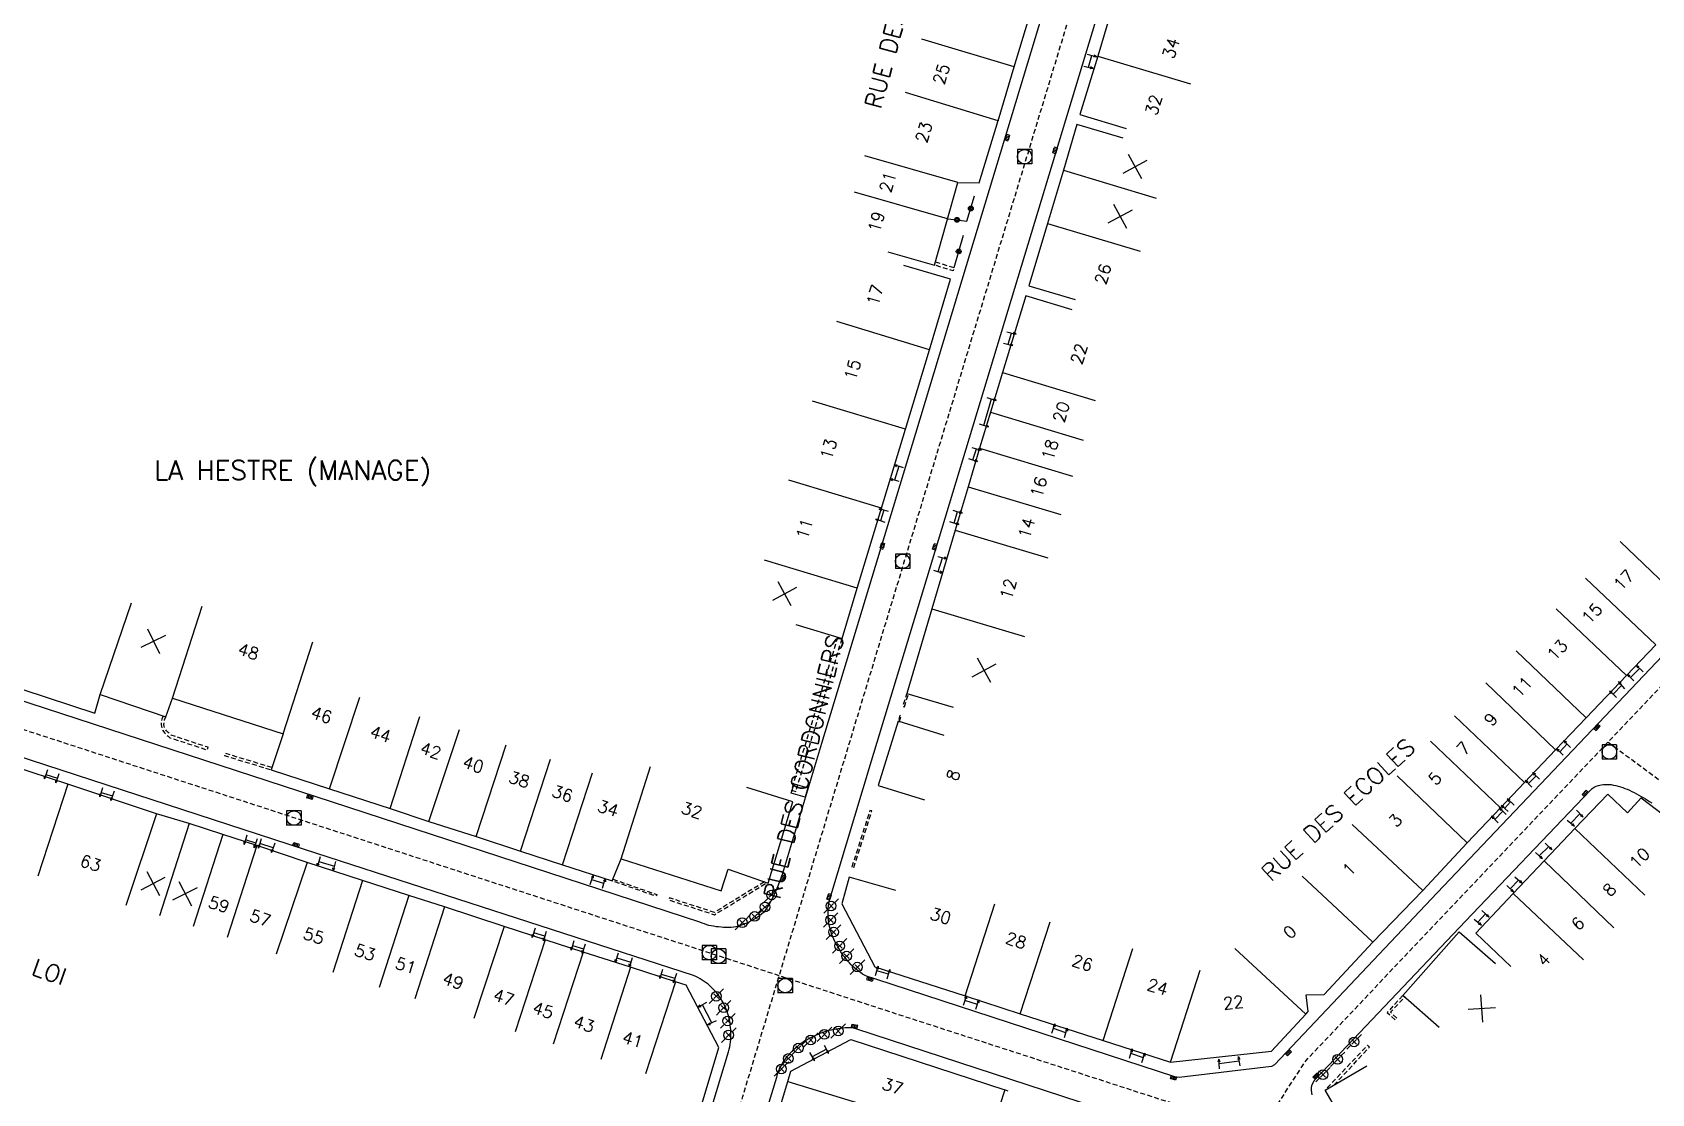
# Model space of a CAD drawing. Header units: millimetres. Extents: x 139999 to 141000, y 129000 to 130000.
# Drawn here: x 140429.5 to 140596.8, y 129449.1 to 129558.7 of the extents above; entities that cross this region are included whole.
import ezdxf
from ezdxf.enums import TextEntityAlignment as Align

# ---------------------------------------------------------------- set-up
doc = ezdxf.new("R2010")
doc.units = ezdxf.units.MM
doc.linetypes.add('DASHED', pattern=[0.75, 0.5, -0.25])
doc.layers.get('0').update_dxf_attribs({"linetype": 'CONTINUOUS'})
for name, color, linetype in [('W0001', 6, 'DASHED'), ('W0008', 7, 'CONTINUOUS'), ('W0100', 7, 'CONTINUOUS'), ('W0105', 7, 'CONTINUOUS'), ('W0112', 1, 'DASHED'), ('W0322', 7, 'CONTINUOUS'), ('W0400', 7, 'CONTINUOUS'), ('W0420', 7, 'CONTINUOUS'), ('W0454', 7, 'CONTINUOUS'), ('W0980', 7, 'CONTINUOUS'), ('W0989', 7, 'CONTINUOUS'), ('W0991', 7, 'CONTINUOUS'), ('W1102', 7, 'CONTINUOUS'), ('w1471', 7, 'CONTINUOUS')]:
    doc.layers.add(name, color=color, linetype=linetype)
doc.styles.get("Standard").update_dxf_attribs({"font": 'romans.shx', "width": 0.85})

# ---------------------------------------------------------------- blocks, each defined once
blk = doc.blocks.new('t105o')
for p, q in [((-0.5, 0), (0.5, 0)), ((0.5, 0), (0.2, 0.1)), ((0.5, 0), (0.2, -0.1))]:
    blk.add_line(p, q)
blk = doc.blocks.new('T400')
at = {"color": 0, "linetype": 'ByBlock', "lineweight": -2}
for p, q in [((-0.15, -0.25), (-0.15, 0.3)), ((-0.15, 0.3), (0.15, 0.3)), ((-0.15, 0.15), (0.15, 0.15)), ((-0.15, 0), (0.15, 0)), ((0.15, 0.3), (0.15, -0.25)), ((-0.15, -0.15), (0.15, -0.15)), ((-0.15, -0.25), (-0.15, -0.3)), ((-0.15, -0.3), (0.15, -0.3)), ((0.15, -0.3), (0.15, -0.25))]:
    blk.add_line(p, q, dxfattribs=at)
blk = doc.blocks.new('T420')
for p, q in [((0.75, 0.75), (-0.75, 0.75)), ((-0.75, 0.75), (-0.75, -0.75)), ((0.75, 0.75), (0.75, -0.75)), ((0.75, -0.75), (-0.75, -0.75))]:
    blk.add_line(p, q)
blk.add_ellipse((0, 0), major_axis=(-0.53, 0.53), ratio=1, start_param=3.926991, end_param=10.210176)
blk = doc.blocks.new('t991o')
at = {"color": 0, "linetype": 'Continuous'}
for p, q in [((-1, 1), (1, -1)), ((-1, -1), (1, 1))]:
    blk.add_line(p, q, dxfattribs=at)
blk = doc.blocks.new('T454')
for p, q in [((-0.25, 0.25), (0.25, -0.25)), ((-0.25, -0.25), (0.25, 0.25)), ((0.75, 0.75), (0.375, 0.375)), ((-0.375, -0.375), (-0.75, -0.75))]:
    blk.add_line(p, q)
blk.add_ellipse((0, 0), major_axis=(0.354, 0.354), ratio=1, start_param=5.497787143782138, end_param=11.78097245096172)
blk = doc.blocks.new('T1471')
at = {"color": 0, "linetype": 'Continuous', "flags": 128}
blk.add_lwpolyline([(-0.75, -0.5), (-0.75, 0.5), (0.75, 0.5), (0.75, -0.5), (-0.75, -0.5)], dxfattribs=at)
blk = doc.blocks.new('t322o')
at = {"color": 0, "linetype": 'Continuous'}
for radius in [0.25, 0.15]:
    blk.add_circle((0, 0), radius, dxfattribs=at)

msp = doc.modelspace()

# ---------------------------------------------------------------- linework, layer by layer
at = {"layer": 'W0001', "flags": 128}
for points in [[(140492.8, 129415.5), (140498.58, 129434.52), (140502.91, 129448.77), (140510.83, 129475.04), (140521.33, 129509.75), (140536.8, 129560.82), (140545.71, 129590.3), (140548.26, 129597.56), (140557.54, 129629.24), (140561.18, 129641.94)], [(140556.54, 129445.43), (140561.12, 129452.52), (140584.51, 129477.17), (140600.58, 129494.08), (140626.71, 129521.62), (140644.18, 129539.91), (140649.26, 129544.39), (140650.06, 129550.67), (140656.41, 129570.62), (140658.6, 129573.63), (140664.58, 129593.11), (140671.14, 129614.11), (140674.17, 129627.64)], [(140622.28, 129404.99), (140586.74, 129425.21), (140565.36, 129437.33), (140556.54, 129445.43), (140546.26, 129448.41), (140519.13, 129457.2), (140497.01, 129464.41), (140427.11, 129487.16), (140399.72, 129496.09), (140317.25, 129522.89), (140309.44, 129524.69), (140239.96, 129547.85), (140229.52, 129551.6), (140224.16, 129554.46), (140215.04, 129557.45), (140209.85, 129558.4), (140197.87, 129558.25)], [(140592.34, 129485.41), (140603.2, 129477.37), (140609.55, 129473.78), (140620.65, 129467.94), (140631.61, 129462.5), (140633.52, 129461.71), (140635.74, 129461.25), (140637.71, 129461.27), (140639.86, 129461.67), (140641.7, 129462.74), (140643.36, 129464.32), (140645.26, 129466.46), (140656.2, 129479.45), (140669.58, 129495.44), (140693.85, 129524.46), (140697.78, 129529.25), (140700.74, 129534.2)]]:
    msp.add_lwpolyline(points, dxfattribs=at)
at = {"layer": 'W0008', "flags": 128}
for points in [[(140544.68, 129596.35), (140525.54, 129533.14), (140520.75, 129517.3), (140511.05, 129485.27), (140507.03, 129471.82), (140506.95, 129471.6), (140506.87, 129471.39), (140506.79, 129471.17), (140506.7, 129470.95), (140506.61, 129470.74), (140506.52, 129470.53), (140506.42, 129470.29), (140506.32, 129470.06), (140506.22, 129469.82), (140506.11, 129469.59), (140506, 129469.36), (140505.89, 129469.13), (140505.77, 129468.9), (140505.64, 129468.67), (140505.51, 129468.44), (140505.37, 129468.22), (140505.21, 129468.01), (140505.04, 129467.81), (140504.85, 129467.63), (140504.64, 129467.47), (140504.44, 129467.31), (140504.22, 129467.18), (140504, 129467.05), (140503.77, 129466.92), (140503.54, 129466.81), (140503.32, 129466.71), (140503.1, 129466.61), (140502.88, 129466.53), (140502.66, 129466.45), (140502.43, 129466.39), (140502.2, 129466.33), (140501.97, 129466.29), (140501.71, 129466.26), (140501.45, 129466.25), (140501.19, 129466.25), (140500.93, 129466.25), (140500.67, 129466.27), (140500.41, 129466.3), (140500.16, 129466.33), (140499.9, 129466.37), (140499.65, 129466.42), (140499.41, 129466.47), (140499.18, 129466.54), (140498.94, 129466.62), (140498.71, 129466.7), (140498.48, 129466.8), (140458.73, 129479.77), (140414.43, 129494.21)], [(140620.07, 129517.61), (140596.02, 129492.29), (140574.67, 129469.84), (140557.85, 129452.06), (140557.55, 129451.89), (140548, 129450.74), (140547.57, 129450.82), (140516.67, 129460.9), (140515.71, 129461.21), (140515.48, 129461.31), (140515.27, 129461.44), (140515.06, 129461.58), (140514.86, 129461.73), (140514.67, 129461.89), (140514.48, 129462.06), (140514.29, 129462.23), (140514.11, 129462.4), (140513.94, 129462.59), (140513.78, 129462.77), (140513.63, 129462.95), (140513.48, 129463.14), (140513.33, 129463.33), (140513.19, 129463.53), (140513.06, 129463.72), (140512.93, 129463.93), (140512.81, 129464.13), (140512.69, 129464.34), (140512.56, 129464.57), (140512.44, 129464.8), (140512.33, 129465.03), (140512.23, 129465.27), (140512.13, 129465.51), (140512.04, 129465.75), (140511.96, 129466), (140511.89, 129466.25), (140511.84, 129466.5), (140511.79, 129466.74), (140511.76, 129466.99), (140511.74, 129467.23), (140511.73, 129467.48), (140511.72, 129467.73), (140511.73, 129467.98), (140511.74, 129468.22), (140511.76, 129468.47), (140511.79, 129468.71), (140511.84, 129468.95), (140511.89, 129469.19), (140516.23, 129483.46), (140522.81, 129505.14), (140531.04, 129532.33), (140543.64, 129573.95)], [(140495.58, 129434.04), (140501.44, 129453.41), (140501.51, 129453.66), (140501.56, 129453.92), (140501.61, 129454.17), (140501.64, 129454.43), (140501.67, 129454.68), (140501.68, 129454.94), (140501.69, 129455.2), (140501.68, 129455.44), (140501.67, 129455.68), (140501.65, 129455.92), (140501.62, 129456.16), (140501.59, 129456.4), (140501.55, 129456.64), (140501.5, 129456.87), (140501.44, 129457.11), (140501.37, 129457.34), (140501.29, 129457.58), (140501.2, 129457.81), (140501.1, 129458.05), (140500.99, 129458.27), (140500.88, 129458.5), (140500.75, 129458.72), (140500.62, 129458.93), (140500.47, 129459.14), (140500.33, 129459.34), (140500.18, 129459.53), (140500.02, 129459.71), (140499.86, 129459.89), (140499.68, 129460.06), (140499.51, 129460.22), (140499.32, 129460.38), (140499.13, 129460.53), (140498.93, 129460.68), (140498.72, 129460.82), (140498.5, 129460.95), (140498.28, 129461.07), (140498.05, 129461.18), (140497.82, 129461.27), (140457.62, 129474.32), (140412.05, 129489.16)], [(140561.76, 129448.96), (140561.71, 129449.2), (140561.68, 129449.43), (140561.68, 129449.67), (140561.72, 129449.91), (140561.81, 129450.17), (140561.95, 129450.4), (140562.14, 129450.6), (140577.6, 129466.89), (140589.77, 129479.66), (140590.51, 129480.44), (140590.7, 129480.6), (140590.9, 129480.74), (140591.12, 129480.84), (140591.35, 129480.93), (140591.61, 129480.99), (140591.87, 129481.03), (140592.13, 129481.04), (140592.39, 129481.03), (140592.65, 129481.01), (140592.9, 129480.97), (140593.14, 129480.92), (140593.38, 129480.86), (140593.62, 129480.79), (140593.85, 129480.71), (140594.08, 129480.62), (140594.31, 129480.53), (140594.56, 129480.43), (140594.8, 129480.31), (140595.04, 129480.19), (140595.28, 129480.06), (140595.51, 129479.93), (140595.75, 129479.8), (140595.97, 129479.67), (140596.19, 129479.54), (140596.41, 129479.41), (140596.63, 129479.27), (140596.85, 129479.14)], [(140539.57, 129447.61), (140514.61, 129455.79), (140514.32, 129455.85), (140514.03, 129455.88), (140513.74, 129455.88), (140513.5, 129455.87), (140513.25, 129455.85), (140513.01, 129455.82), (140512.77, 129455.79), (140512.52, 129455.75), (140512.28, 129455.7), (140512.05, 129455.65), (140511.81, 129455.59), (140511.57, 129455.52), (140511.34, 129455.45), (140511.1, 129455.37), (140510.87, 129455.28), (140510.65, 129455.19), (140510.42, 129455.09), (140510.2, 129454.99), (140509.98, 129454.88), (140509.77, 129454.77), (140509.55, 129454.65), (140509.34, 129454.52), (140509.14, 129454.39), (140508.92, 129454.24), (140508.72, 129454.09), (140508.52, 129453.93), (140508.32, 129453.76), (140508.13, 129453.59), (140507.95, 129453.41), (140507.77, 129453.22), (140507.6, 129453.03), (140507.44, 129452.85), (140507.29, 129452.66), (140507.15, 129452.46), (140507.02, 129452.26), (140506.9, 129452.05), (140506.78, 129451.84), (140506.68, 129451.62), (140506.59, 129451.41), (140506.51, 129451.19), (140506.44, 129450.96), (140506.38, 129450.74), (140500.79, 129432.42)]]:
    msp.add_lwpolyline(points, dxfattribs=at)
at = {"layer": 'W0100', "flags": 128}
for points in [[(140517.9, 129536.08), (140522.71, 129534.7), (140525.15, 129543.24), (140527.35, 129543.2), (140529.29, 129549.63), (140529.29, 129549.62), (140530.97, 129555.17), (140533.3, 129562.92), (140535.11, 129568.85), (140536.92, 129574.78), (140538.09, 129578.57), (140539.52, 129583.45), (140540.94, 129588.1), (140542.44, 129593.02), (140537.65, 129594.47)], [(140541.31, 129561.97), (140539.6, 129556.3), (140537.76, 129550.25), (140542.55, 129548.8)], [(140538.64, 129555.14), (140539, 129556.36)], [(140542.24, 129547.8), (140537.45, 129549.22), (140536.05, 129544.5), (140534.4, 129538.99), (140532.48, 129532.57), (140537.26, 129531.13)], [(140508.39, 129497.55), (140513.18, 129496.11), (140514.74, 129501.3), (140517.25, 129509.59), (140519.71, 129517.75), (140522.2, 129525.95), (140524.37, 129533.25), (140519.57, 129534.67)], [(140536.96, 129530.07), (140532.17, 129531.53), (140529.76, 129523.61), (140528.51, 129519.49), (140527.39, 129515.78), (140526.2, 129511.78), (140524.85, 129507.29), (140522.44, 129499.18), (140519.85, 129490.43), (140524.65, 129489.01)], [(140530.35, 129526.51), (140530.67, 129527.68)], [(140527.83, 129518.13), (140528.62, 129520.87)], [(140526.7, 129514.56), (140527.05, 129515.7)], [(140519.03, 129513.91), (140518.59, 129512.47)], [(140517.48, 129509.37), (140517.14, 129508.28)], [(140524.76, 129508.04), (140525.11, 129509.23)], [(140523.1, 129503.02), (140523.54, 129504.46)], [(140415.14, 129500.47), (140413.58, 129495.72), (140435.95, 129488.38), (140436.5, 129490.32), (140443.27, 129488.02), (140443.97, 129489.94), (140455.41, 129486.26), (140454.18, 129482.54), (140460.2, 129480.56), (140466.45, 129478.54), (140470.48, 129477.21), (140475.34, 129475.64), (140479.93, 129474.14), (140484.27, 129472.72), (140489.41, 129471.06), (140490.33, 129473.35), (140500.69, 129470.04), (140501.39, 129472.27), (140505.53, 129470.83), (140508.1, 129479.24), (140503.32, 129480.7)], [(140518.73, 129470.06), (140513.92, 129471.44), (140513.13, 129468.68), (140516.57, 129462.18), (140525.91, 129459.18), (140531.58, 129457.32), (140540.16, 129454.56), (140547.11, 129452.32), (140557.55, 129453.46), (140561.09, 129457.3), (140561.33, 129457.56), (140561.12, 129459.29), (140562.98, 129459.32), (140568.02, 129464.73), (140573.2, 129470.08), (140577.78, 129475.01), (140581.23, 129478.63), (140583.71, 129481.24), (140586.91, 129484.61), (140590.09, 129487.92), (140594.24, 129492.28), (140597.27, 129495.47)], [(140594.66, 129492.09), (140595.6, 129493.02)], [(140592.85, 129490.35), (140593.75, 129491.28)], [(140523.74, 129486.08), (140518.97, 129487.56), (140516.9, 129480.92), (140521.68, 129479.44)], [(140588.1, 129485.21), (140587.34, 129484.4)], [(140487.27, 129410.36), (140491.76, 129425.22), (140495.95, 129438.91), (140500.42, 129453.86), (140497.07, 129460.29), (140495.94, 129460.64), (140491.3, 129462.14), (140486.41, 129463.71), (140482.47, 129464.99), (140478.24, 129466.36), (140472.08, 129468.37), (140468.41, 129469.56), (140463.62, 129471.1), (140457.89, 129472.97), (140452.67, 129474.72), (140449.18, 129475.85), (140445.7, 129476.98), (140442.31, 129478.01), (140433.15, 129481.07), (140427.47, 129482.92)], [(140430.89, 129482.07), (140432.07, 129481.67)], [(140584.9, 129481.92), (140584.11, 129481.12)], [(140436.6, 129480.21), (140437.78, 129479.85)], [(140582.3, 129462.23), (140578.66, 129465.66), (140582.53, 129469.75), (140585.72, 129473.15), (140588.91, 129476.49), (140592.3, 129480.03), (140594.34, 129478.1), (140595.75, 129479.63), (140600.38, 129476.12), (140602.76, 129473.87), (140599.33, 129470.24)], [(140581.45, 129478.28), (140580.63, 129477.42)], [(140582.27, 129479.22), (140581.65, 129478.55)], [(140588.49, 129477.03), (140589.42, 129478.01)], [(140452.58, 129474.95), (140451.52, 129475.31)], [(140454.38, 129474.48), (140453, 129474.94)], [(140585.2, 129473.66), (140586.2, 129474.62)], [(140459.09, 129473.06), (140460.7, 129472.59)], [(140488.55, 129470.8), (140487.3, 129471.18)], [(140582.23, 129470.24), (140583.09, 129471.15)], [(140578.87, 129466.8), (140579.66, 129467.66)], [(140482.45, 129465.34), (140481.3, 129465.7)], [(140574.89, 129455.92), (140571.13, 129459.22), (140576.94, 129465.81), (140580.69, 129462.51)], [(140485.3, 129464.39), (140486.46, 129464.04)], [(140489.89, 129463.11), (140491.34, 129462.65)], [(140494.47, 129461.44), (140495.9, 129461.01)], [(140517.97, 129461.43), (140516.75, 129461.77)], [(140499.72, 129456.39), (140498.73, 129458.27)], [(140527.16, 129458.3), (140525.87, 129458.71)], [(140503.47, 129417.04), (140499.06, 129419.4), (140505.16, 129430.77), (140501.92, 129431.7), (140502.1, 129432.31), (140502.86, 129434.79), (140505.45, 129443.34), (140507.56, 129450.32), (140507.87, 129451.39), (140514.07, 129454.66), (140529.99, 129449.47), (140528.45, 129444.72)], [(140536.3, 129455.36), (140535.01, 129455.81)], [(140511.55, 129453.66), (140510.07, 129452.89)], [(140544.31, 129452.79), (140543.01, 129453.22)], [(140554.22, 129452.43), (140552.14, 129452.15)], [(140594.73, 129436.21), (140592.2, 129431.89), (140588.63, 129433.98), (140587.82, 129432.59), (140584.43, 129434.56), (140577.09, 129438.81), (140575.5, 129436.17), (140568.56, 129440.13), (140563.1, 129449.43), (140567.41, 129451.96)]]:
    msp.add_lwpolyline(points, dxfattribs=at)
at = {"layer": 'W0112', "flags": 128}
for points in [[(140522.81, 129535.04), (140524.76, 129534.43), (140524.66, 129534.09), (140522.71, 129534.7)], [(140512.71, 129496.25), (140507.93, 129480.44), (140508.39, 129480.3), (140513.18, 129496.12)], [(140442.99, 129488.11), (140442.87, 129487.79), (140442.81, 129487.52), (140442.8, 129487.23), (140442.82, 129487.01), (140442.88, 129486.8), (140442.97, 129486.6), (140443.13, 129486.38), (140443.33, 129486.18), (140443.51, 129486.02), (140443.7, 129485.86), (140447.55, 129484.6), (140447.64, 129484.87), (140443.84, 129486.12), (140443.7, 129486.24), (140443.53, 129486.39), (140443.35, 129486.57), (140443.22, 129486.74), (140443.15, 129486.9), (140443.1, 129487.06), (140443.09, 129487.24), (140443.1, 129487.48), (140443.15, 129487.71), (140443.27, 129488.02)], [(140454.25, 129482.77), (140449.41, 129484.24), (140449.34, 129484.01), (140454.18, 129482.54)], [(140489.48, 129471.24), (140494.02, 129469.66), (140493.95, 129469.48), (140489.41, 129471.06)], [(140505.14, 129470.96), (140499.98, 129467.81), (140495.34, 129469.3), (140495.28, 129469.09), (140500, 129467.57), (140505.4, 129470.87)], [(140571.13, 129459.22), (140569.51, 129457.48), (140570.34, 129456.71), (140570.5, 129456.88), (140569.84, 129457.49), (140571.31, 129459.06)], [(140563.99, 129449.95), (140567.69, 129453.88), (140567.48, 129454.08), (140563.1, 129449.43)], [(140530.35, 129449.35), (140529.99, 129449.47)]]:
    msp.add_lwpolyline(points, dxfattribs=at)
for points in [[(140519.62, 129489.06), (140520.03, 129490.37), (140519.85, 129490.43), (140519.44, 129489.11)], [(140519.12, 129487.52), (140519.3, 129488.13), (140519.15, 129488.18), (140518.97, 129487.56)], [(140514.39, 129472.45), (140516.25, 129478.29), (140516.05, 129478.35), (140514.19, 129472.51)]]:
    msp.add_lwpolyline(points, close=True, dxfattribs=at)
at = {"layer": 'W0322', "flags": 128}
for points in [[(140524.14, 129539.47), (140526.08, 129539.25), (140526.87, 129541.84)], [(140524.74, 129534.44), (140525.72, 129537.79)]]:
    msp.add_lwpolyline(points, dxfattribs=at)
at = {"layer": 'W1102', "flags": 128}
for points in [[(140530.97, 129555.17), (140521.4, 129558.05)], [(140539.6, 129556.3), (140549.17, 129553.42)], [(140529.29, 129549.62), (140519.72, 129552.53)], [(140525.15, 129543.24), (140515.53, 129545.99)], [(140536.05, 129544.5), (140545.63, 129541.62)], [(140524.07, 129539.48), (140514.46, 129542.23)], [(140534.4, 129538.99), (140543.98, 129536.12)], [(140522.2, 129525.95), (140512.63, 129528.86)], [(140529.76, 129523.61), (140539.33, 129520.71)], [(140519.71, 129517.75), (140510.13, 129520.64)], [(140528.51, 129519.49), (140538.08, 129516.59)], [(140527.39, 129515.78), (140536.97, 129512.9)], [(140517.25, 129509.59), (140507.67, 129512.47)], [(140526.2, 129511.78), (140535.78, 129508.91)], [(140524.85, 129507.29), (140534.43, 129504.44)], [(140600.82, 129499.22), (140593.59, 129506.13)], [(140514.74, 129501.3), (140505.17, 129504.2)], [(140597.27, 129495.47), (140590.01, 129502.34)], [(140436.5, 129490.32), (140439.72, 129499.79)], [(140443.97, 129489.94), (140447.03, 129499.46)], [(140522.44, 129499.18), (140532.02, 129496.33)], [(140594.24, 129492.28), (140586.99, 129499.17)], [(140455.41, 129486.26), (140458.48, 129495.78)], [(140590.09, 129487.92), (140582.85, 129494.82)], [(140586.91, 129484.61), (140579.7, 129491.54)], [(140460.2, 129480.56), (140463.33, 129490.06)], [(140466.45, 129478.54), (140469.53, 129488.05)], [(140583.71, 129481.24), (140576.45, 129488.12)], [(140470.48, 129477.21), (140473.62, 129486.7)], [(140475.34, 129475.64), (140478.44, 129485.14)], [(140581.23, 129478.63), (140573.98, 129485.51)], [(140479.93, 129474.14), (140483.03, 129483.65)], [(140484.27, 129472.72), (140487.39, 129482.22)], [(140490.33, 129473.35), (140493.38, 129482.87)], [(140577.78, 129475.01), (140570.54, 129481.91)], [(140433.15, 129481.07), (140430.05, 129471.56)], [(140442.31, 129478.01), (140439.15, 129468.52)], [(140445.7, 129476.98), (140442.62, 129467.47)], [(140573.2, 129470.08), (140565.88, 129476.88)], [(140588.91, 129476.49), (140596.15, 129469.58)], [(140449.18, 129475.85), (140446.1, 129466.34)], [(140452.67, 129474.72), (140449.61, 129465.21)], [(140457.89, 129472.97), (140454.7, 129463.49)], [(140585.72, 129473.15), (140592.94, 129466.23)], [(140568.02, 129464.73), (140560.71, 129471.55)], [(140463.62, 129471.1), (140460.55, 129461.58)], [(140468.41, 129469.56), (140465.34, 129460.04)], [(140582.53, 129469.75), (140589.81, 129462.9)], [(140472.08, 129468.37), (140469, 129458.86)], [(140525.91, 129459.18), (140528.97, 129468.7)], [(140478.24, 129466.36), (140475.13, 129456.85)], [(140531.58, 129457.32), (140534.69, 129466.83)], [(140482.47, 129464.99), (140479.4, 129455.48)], [(140486.41, 129463.71), (140483.32, 129454.2)], [(140540.16, 129454.56), (140543.22, 129464.08)], [(140561.09, 129457.3), (140553.75, 129464.08)], [(140491.3, 129462.14), (140488.24, 129452.62)], [(140547.11, 129452.32), (140550.18, 129461.83)], [(140495.94, 129460.64), (140492.87, 129451.12)], [(140507.56, 129450.32), (140517.13, 129447.42)]]:
    msp.add_lwpolyline(points, dxfattribs=at)

# ---------------------------------------------------------------- block references
at = {"layer": 'W0105'}
for p, rotation in [((140539, 129556.36), 344.2051757669666), ((140538.64, 129555.14), 345.2935912418354), ((140530.35, 129526.51), 346.0160094311726), ((140530.67, 129527.68), 346.8363285241066), ((140528.62, 129520.87), 342.753708057154), ((140527.83, 129518.13), 342.0098386578466), ((140526.7, 129514.56), 341.2758164028483), ((140527.05, 129515.7), 343.9568386152949), ((140519.03, 129513.91), 161.7655436597745), ((140518.59, 129512.47), 163.1890977292155), ((140517.14, 129508.28), 159.9057178656094), ((140517.48, 129509.37), 163.0432839881605), ((140524.76, 129508.04), 340.8537134401632), ((140525.11, 129509.23), 341.5807302129273), ((140523.54, 129504.46), 344.608041808605), ((140523.1, 129503.02), 342.5618732055404), ((140595.6, 129493.02), 136.3523586668289), ((140593.75, 129491.28), 131.2528634774132), ((140594.66, 129492.09), 135.2440016256791), ((140592.85, 129490.35), 136.7500936068886), ((140587.34, 129484.4), 134.6310439880607), ((140588.1, 129485.21), 135.1324321402092), ((140430.89, 129482.07), 251.3828040056645), ((140432.07, 129481.67), 251.3442838191822), ((140584.11, 129481.12), 133.5414935568859), ((140584.9, 129481.92), 136.4245606821212), ((140436.6, 129480.21), 252.37793999224), ((140437.78, 129479.85), 250.6221484239734), ((140582.27, 129479.22), 137.030878421335), ((140581.45, 129478.28), 135.2757220193408), ((140581.65, 129478.55), 138.334430328349), ((140589.42, 129478.01), 314.9844606934828), ((140580.63, 129477.42), 134.4346587771361), ((140588.49, 129477.03), 321.0706722995029), ((140451.52, 129475.31), 252.869277625264), ((140452.58, 129474.95), 252.1589339486851), ((140453, 129474.94), 253.0620317318475), ((140454.38, 129474.48), 250.7123489174803), ((140586.2, 129474.62), 314.4966113991115), ((140459.09, 129473.06), 253.4063988125841), ((140460.7, 129472.59), 254.7033382827237), ((140585.2, 129473.66), 318.5170464797569), ((140487.3, 129471.18), 71.27901606449248), ((140488.55, 129470.8), 72.6747587519146), ((140583.09, 129471.15), 317.8490868737503), ((140582.23, 129470.24), 315.7269342017633), ((140579.66, 129467.66), 318.6329247349431), ((140481.3, 129465.7), 253.0807861495551), ((140578.87, 129466.8), 320.0577133346165), ((140482.45, 129465.34), 253.2814963167373), ((140485.3, 129464.39), 254.4869169466821), ((140486.46, 129464.04), 251.9307050143491), ((140489.89, 129463.11), 251.8309758987031), ((140491.34, 129462.65), 252.3037463079373), ((140494.47, 129461.44), 252.7529987526766), ((140495.9, 129461.01), 251.7543927893662), ((140516.75, 129461.77), 73.67447122282013), ((140517.97, 129461.43), 75.77263874367786), ((140498.73, 129458.27), 208.9950194212058), ((140525.87, 129458.71), 72.02553319195819), ((140527.16, 129458.3), 72.21357865933689), ((140499.72, 129456.39), 204.6614590252466), ((140535.01, 129455.81), 71.46723009248367), ((140536.3, 129455.36), 73.3990203029018), ((140510.07, 129452.89), 300.8419917512884), ((140511.55, 129453.66), 298.0047896600564), ((140543.01, 129453.22), 72.80326361297203), ((140544.31, 129452.79), 72.71647309547386), ((140554.22, 129452.43), 99.80749970187149), ((140552.14, 129452.15), 94.94961656089511)]:
    msp.add_blockref('t105o', p, dxfattribs=dict(at, rotation=rotation))
at = {"layer": 'W0322'}
for p in [(140526.48, 129540.54), (140525.05, 129539.37), (140525.23, 129536.11)]:
    msp.add_blockref('t322o', p, dxfattribs=at)
at = {"layer": 'W0400'}
for p, rotation in [((140530.25, 129547.88), 343.1644606923768), ((140535.17, 129546.54), 163.1457842885097), ((140517.34, 129505.69), 343.1498592562857), ((140522.76, 129505.58), 163.1598638906593), ((140591.19, 129486.94), 316.4464606527839), ((140458.16, 129479.7), 251.940627955676), ((140589.98, 129480.11), 136.5636280995242), ((140456.75, 129474.78), 71.95797147821757), ((140507.03, 129471.37), 339.4269725316906), ((140511.83, 129469.41), 163.0752662201935), ((140516.04, 129460.91), 252.340908473801), ((140514.47, 129456.05), 78.13950414888264), ((140559.31, 129453.3), 316.5540007085844), ((140562.15, 129450.89), 136.479879421543), ((140547.4, 129450.7), 251.9235058310686)]:
    msp.add_blockref('T400', p, dxfattribs=dict(at, rotation=rotation))
at = {"layer": 'W0420'}
for p in [(140532.04, 129545.9), (140519.43, 129504.09), (140592.47, 129484.39), (140456.52, 129477.56), (140499.46, 129463.65), (140500.4, 129463.28), (140507.29, 129460.24)]:
    msp.add_blockref('T420', p, dxfattribs=at)
at = {"layer": 'W0454'}
for p in [(140505.88, 129469.62), (140504.14, 129467.39), (140505.21, 129468.35), (140512.04, 129468.47), (140502.87, 129466.75), (140512, 129467.03), (140512.29, 129465.77), (140512.92, 129464.35), (140513.65, 129463.29), (140514.76, 129462.15), (140500.18, 129459.15), (140500.93, 129457.95), (140501.36, 129456.6), (140512.77, 129455.55), (140501.46, 129455.13), (140508.66, 129453.78), (140509.94, 129454.62), (140511.35, 129455.21), (140566.09, 129454.43), (140507.61, 129452.71), (140564.39, 129452.63), (140506.91, 129451.63), (140562.88, 129451.04)]:
    msp.add_blockref('T454', p, dxfattribs=at)
at = {"layer": 'W0991'}
for p, rotation in [((140543.46, 129544.87), 73.5404437229686), ((140541.93, 129539.73), 73.28907800343502), ((140507.25, 129500.73), 73.25551012253663), ((140442, 129495.84), 341.223027049889), ((140527.86, 129492.82), 73.55338311499861), ((140441.97, 129470.8), 343.0506645806521), ((140445.28, 129469.75), 342.0277795399969), ((140579.29, 129457.89), 48.63918038921535)]:
    msp.add_blockref('t991o', p, dxfattribs=dict(at, rotation=rotation))
at = {"layer": 'w1471', "rotation": 343.3582491094243}
msp.add_blockref('T1471', (140508.78, 129480.41), dxfattribs=at)

# ---------------------------------------------------------------- texts
at = {"layer": 'W0980'}
msp.add_text('LA HESTRE (MANAGE)', height=2, dxfattribs=at).set_placement((140456.38, 129513.36), align=Align.MIDDLE)
at = {"layer": 'W0989'}
for s, rotation, p in [('RUE DES CORDONNIERS', 75.1655, (140519.91, 129564.48)), ('RUE DES CORDONNIERS', 76.2856, (140509.21, 129482.84)), ('RUE DES ECOLES', 42.4048, (140564.45, 129478.42)), ('RUE DE LA LOI', 340.5647, (140424.71, 129463.97))]:
    msp.add_text(s, height=1.75, rotation=rotation, dxfattribs=at).set_placement(p, align=Align.MIDDLE)
at = {"layer": 'W0991'}
for s, rotation, p in [('34', 73.2256, (140547.16, 129557.12)), ('25', 73.081, (140523.43, 129554.44)), ('32', 73.1517, (140545.38, 129551.25)), ('23', 73.2472, (140521.62, 129548.43)), ('21', 74.0392, (140517.88, 129543.29)), ('19', 74.1545, (140516.71, 129539.17)), ('26', 73.3089, (140540.14, 129533.77)), ('17', 73.441, (140516.57, 129531.6)), ('22', 73.0374, (140537.66, 129525.53)), ('15', 73.0928, (140514.25, 129523.89)), ('20', 73.141, (140535.83, 129519.52)), ('13', 73.2425, (140511.77, 129515.69)), ('18', 73.2873, (140534.65, 129515.62)), ('16', 73.3164, (140533.5, 129511.77)), ('11', 73.1505, (140509.29, 129507.47)), ('14', 73.3006, (140532.23, 129507.53)), ('17', 46.5752, (140593.96, 129502.16)), ('12', 73.4459, (140530.35, 129501.24)), ('15', 46.4521, (140590.68, 129498.7)), ('48', 342.1639, (140451.83, 129494.76)), ('13', 46.4148, (140587.09, 129494.93)), ('11', 46.178, (140583.45, 129491.11)), ('46', 341.8121, (140459.38, 129488.2)), ('9', 46.4709, (140580.23, 129487.75)), ('44', 342.0926, (140465.48, 129486.21)), ('42', 341.7187, (140470.66, 129484.52)), ('7', 46.5093, (140577.39, 129484.75)), ('40', 342.0837, (140475.06, 129483.08)), ('38', 341.9567, (140479.81, 129481.54)), ('8', 71.3934, (140524.65, 129481.99)), ('5', 46.3901, (140574.44, 129481.65)), ('36', 341.8557, (140484.28, 129480.08)), ('34', 342.1189, (140488.99, 129478.55)), ('32', 342.2528, (140497.64, 129478.36)), ('3', 47.1035, (140570.36, 129477.31)), ('63', 341.5636, (140435.51, 129472.9)), ('10', 45.3478, (140595.6, 129473.42)), ('1', 45.913, (140565.58, 129472.27)), ('8', 47.2727, (140592.48, 129470.15)), ('59', 342.1379, (140448.78, 129468.62)), ('57', 341.4203, (140453.05, 129467.21)), ('30', 343.0298, (140523.36, 129467.43)), ('55', 341.9494, (140458.58, 129465.38)), ('0', 46.9961, (140559.44, 129465.79)), ('6', 46.751, (140589.22, 129466.65)), ('53', 342.1384, (140463.87, 129463.67)), ('28', 340.4499, (140531.16, 129464.9)), ('51', 342.0674, (140468.09, 129462.31)), ('26', 342.1458, (140538.02, 129462.6)), ('4', 46.6415, (140585.68, 129462.9)), ('49', 341.8882, (140472.98, 129460.71)), ('47', 342.1181, (140478.2, 129459.01)), ('24', 342.1199, (140545.78, 129460.1)), ('45', 341.9587, (140482.27, 129457.69)), ('22', 6.2732, (140553.61, 129458.51)), ('43', 341.0092, (140486.51, 129456.27)), ('41', 343.3216, (140491.54, 129454.65)), ('37', 341.9708, (140518.4, 129449.84))]:
    msp.add_text(s, height=1.25, rotation=rotation, dxfattribs=at).set_placement(p, align=Align.MIDDLE)

doc.saveas('drawing.dxf')
